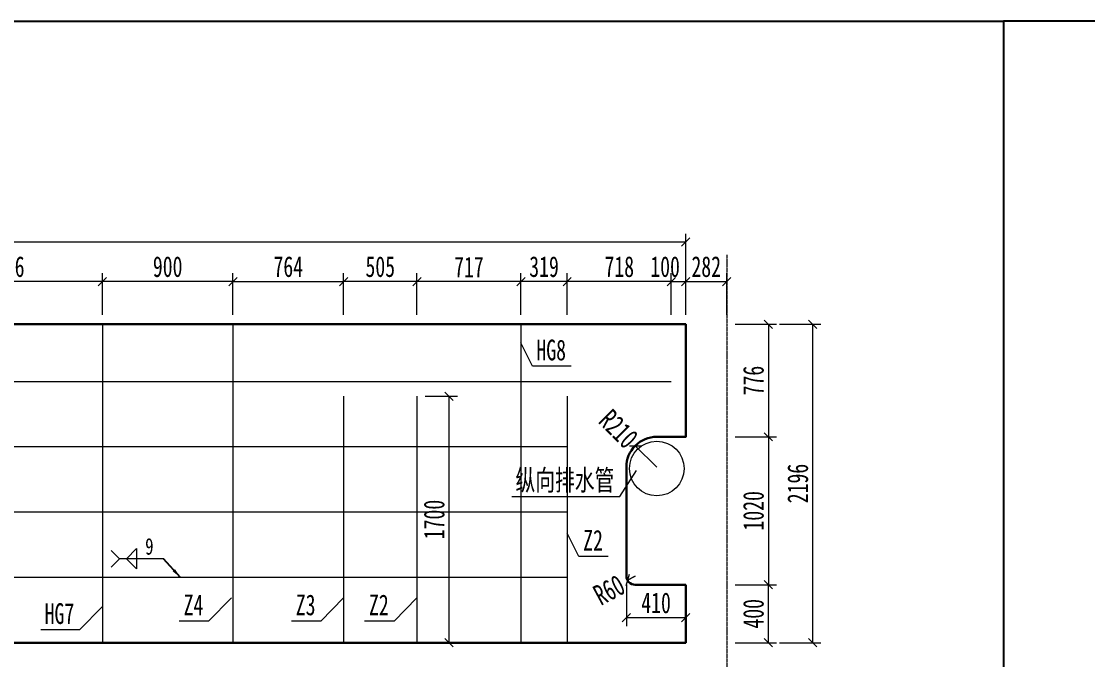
# Model space of a CAD drawing. Header units: millimetres. Extents: x -89049 to 410567, y -307459 to -100425.
# Drawn here: x 315793 to 323147, y -143036 to -138634 of the extents above; entities that cross this region are included whole.
import ezdxf
from ezdxf.enums import TextEntityAlignment as Align

# ---------------------------------------------------------------- set-up
doc = ezdxf.new("R2010")
doc.units = ezdxf.units.MM
doc.linetypes.add('CENTER2', pattern=[28.575, 19.05, -3.175, 3.175, -3.175])
doc.linetypes.add('DASHED', pattern=[0.75, 0.5, -0.25])
doc.layers.get('Defpoints').update_dxf_attribs({"color": 8})
for name, color, linetype, lineweight in [('Dim', 4, 'Continuous', 15), ('中心线', 2, 'CENTER2', 15), ('文字', 7, 'Continuous', 15), ('桥 构造粗实', 1, 'Continuous', 30), ('细实线', 4, 'Continuous', 15), ('虚线', 7, 'DASHED', 13)]:
    doc.layers.add(name, color=color, linetype=linetype, lineweight=lineweight)
doc.layers.add('Text', color=4, linetype='Continuous')
doc.styles.add('111', font='', dxfattribs={"width": 0.7})
doc.styles.add('BM_Dim', font='', dxfattribs={"width": 0.85})
doc.styles.add('SMEDI', font='', dxfattribs={"width": 0.75})
doc.styles.get("Standard").update_dxf_attribs({"font": ''})
doc.styles.get('111').set_extended_font_data('仿宋_GB2312')
doc.styles.get('BM_Dim').set_extended_font_data('仿宋_GB2312')
doc.styles.get('SMEDI').set_extended_font_data('仿宋_GB2312')
doc.styles.get('Standard').set_extended_font_data('仿宋_GB2312')
doc.dimstyles.new('200', dxfattribs={"dimscale": 0, "dimtxt": 2.5, "dimasz": 1, "dimexe": 1, "dimexo": 1, "dimgap": 0.6, "dimtad": 1, "dimdec": 0, "dimdsep": 46, "dimtxsty": '111', "dimblk": 'OBLIQUE', "dimcen": 0, "dimclrd": 4, "dimclre": 4, "dimclrt": 4, "dimadec": 1, "dimazin": 2, "dimtfac": 1, "dimtdec": 0, "dimtix": 1, "dimtmove": 2, "dimatfit": 3, "dimfxl": 4, "dimfxlon": 1, "dimtolj": 1, "dimlwd": -1, "dimlwe": -1, "dimarcsym": 0})
doc.dimstyles.new('MSteel_1.0_1.0', dxfattribs={"dimtxt": 3, "dimasz": 1.2, "dimexe": 1, "dimexo": 1, "dimgap": 1, "dimtad": 3, "dimtoh": 1, "dimdec": 0, "dimzin": 0, "dimdsep": 46, "dimtxsty": 'Standard', "dimblk": 'ARCHTICK', "dimcen": 0.09, "dimclrd": 3, "dimclre": 3, "dimadec": 0, "dimazin": 0, "dimtfac": 1, "dimtdec": 4, "dimtofl": 0, "dimtmove": 0, "dimatfit": 3, "dimfxl": 1, "dimtolj": 1, "dimtzin": 0, "dimarcsym": 0})

# ---------------------------------------------------------------- blocks, each defined once
blk = doc.blocks.new('_Oblique')
at = {"color": 0, "linetype": 'ByBlock', "lineweight": -2}
blk.add_line((-0.5, -0.5), (0.5, 0.5), dxfattribs=at)
blk = doc.blocks.new('*D4351')
at = {"layer": 'Defpoints', "color": 0, "transparency": 16777216}
for p in [(320375.7, -140428.6), (320275.9, -141223.8), (320375.7, -141223.8)]:
    blk.add_point(p, dxfattribs=at)
at = {"layer": '细实线', "color": 4, "transparency": 16777216}
for p, q in [((320275.9, -140657.2), (320275.9, -140371.5)), ((320375.7, -140657.2), (320375.7, -140371.5)), ((320275.9, -140428.6), (320375.7, -140428.6))]:
    blk.add_line(p, q, dxfattribs=at)
at = {"layer": '细实线', "color": 4, "transparency": 16777216, "xscale": 57.14285714285715, "yscale": 57.14285714285715, "zscale": 57.14285714285715, "rotation": 180}
blk.add_blockref('_Oblique', (320275.9, -140428.6), dxfattribs=at)
at = {"layer": '细实线', "color": 4, "transparency": 16777216, "xscale": 57.14285714285715, "yscale": 57.14285714285715, "zscale": 57.14285714285715}
blk.add_blockref('_Oblique', (320375.7, -140428.6), dxfattribs=at)
at = {"layer": '细实线', "color": 4, "transparency": 16777216, "insert": (320233.1, -140326.4), "char_height": 142.86, "attachment_point": 5, "style": '111'}
blk.add_mtext('\\A1;100', dxfattribs=at)
blk = doc.blocks.new('*D4352')
at = {"layer": 'Defpoints', "color": 0, "transparency": 16777216}
for p in [(319557.7, -140428.6), (319557.7, -141211.5), (320275.9, -141223.8)]:
    blk.add_point(p, dxfattribs=at)
at = {"layer": '细实线', "color": 4, "transparency": 16777216}
for p, q in [((319557.7, -140657.2), (319557.7, -140371.5)), ((320275.9, -140657.2), (320275.9, -140371.5)), ((320275.9, -140428.6), (319557.7, -140428.6))]:
    blk.add_line(p, q, dxfattribs=at)
at = {"layer": '细实线', "color": 4, "transparency": 16777216, "xscale": 57.14285714285715, "yscale": 57.14285714285715, "zscale": 57.14285714285715, "rotation": 180}
blk.add_blockref('_Oblique', (319557.7, -140428.6), dxfattribs=at)
at = {"layer": '细实线', "color": 4, "transparency": 16777216, "xscale": 57.14285714285715, "yscale": 57.14285714285715, "zscale": 57.14285714285715}
blk.add_blockref('_Oblique', (320275.9, -140428.6), dxfattribs=at)
at = {"layer": '细实线', "color": 4, "transparency": 16777216, "insert": (319916.8, -140326.4), "char_height": 142.86, "attachment_point": 5, "style": '111'}
blk.add_mtext('\\A1;718', dxfattribs=at)
blk = doc.blocks.new('*D4353')
at = {"layer": 'Defpoints', "color": 0, "transparency": 16777216}
for p in [(319238.5, -140428.6), (319238.5, -141087.6), (319557.7, -141211.5)]:
    blk.add_point(p, dxfattribs=at)
at = {"layer": '细实线', "color": 4, "transparency": 16777216}
for p, q in [((319238.5, -140657.2), (319238.5, -140371.5)), ((319557.7, -140657.2), (319557.7, -140371.5)), ((319557.7, -140428.6), (319238.5, -140428.6))]:
    blk.add_line(p, q, dxfattribs=at)
at = {"layer": '细实线', "color": 4, "transparency": 16777216, "xscale": 57.14285714285715, "yscale": 57.14285714285715, "zscale": 57.14285714285715, "rotation": 180}
blk.add_blockref('_Oblique', (319238.5, -140428.6), dxfattribs=at)
at = {"layer": '细实线', "color": 4, "transparency": 16777216, "xscale": 57.14285714285715, "yscale": 57.14285714285715, "zscale": 57.14285714285715}
blk.add_blockref('_Oblique', (319557.7, -140428.6), dxfattribs=at)
at = {"layer": '细实线', "color": 4, "transparency": 16777216, "insert": (319398.1, -140326.4), "char_height": 142.86, "attachment_point": 5, "style": '111'}
blk.add_mtext('\\A1;319', dxfattribs=at)
blk = doc.blocks.new('*D4354')
at = {"layer": 'Defpoints', "color": 0, "transparency": 16777216}
for p in [(318521, -140428.6), (318521, -140785.7), (319238.5, -140971.7)]:
    blk.add_point(p, dxfattribs=at)
at = {"layer": '细实线', "color": 4, "transparency": 16777216}
for p, q in [((318521, -140657.2), (318521, -140371.5)), ((319238.5, -140657.2), (319238.5, -140371.5)), ((319238.5, -140428.6), (318521, -140428.6))]:
    blk.add_line(p, q, dxfattribs=at)
at = {"layer": '细实线', "color": 4, "transparency": 16777216, "xscale": 57.14285714285715, "yscale": 57.14285714285715, "zscale": 57.14285714285715, "rotation": 180}
blk.add_blockref('_Oblique', (318521, -140428.6), dxfattribs=at)
at = {"layer": '细实线', "color": 4, "transparency": 16777216, "xscale": 57.14285714285715, "yscale": 57.14285714285715, "zscale": 57.14285714285715}
blk.add_blockref('_Oblique', (319238.5, -140428.6), dxfattribs=at)
at = {"layer": '细实线', "color": 4, "transparency": 16777216, "insert": (318879.8, -140327.9), "char_height": 142.86, "attachment_point": 5, "style": '111'}
blk.add_mtext('\\A1;717', dxfattribs=at)
blk = doc.blocks.new('*D4355')
at = {"layer": 'Defpoints', "color": 0, "transparency": 16777216}
for p in [(318016, -140428.6), (318016, -140773.7), (318521, -140785.7)]:
    blk.add_point(p, dxfattribs=at)
at = {"layer": '细实线', "color": 4, "transparency": 16777216}
for p, q in [((318016, -140657.2), (318016, -140371.5)), ((318521, -140657.2), (318521, -140371.5)), ((318521, -140428.6), (318016, -140428.6))]:
    blk.add_line(p, q, dxfattribs=at)
at = {"layer": '细实线', "color": 4, "transparency": 16777216, "xscale": 57.14285714285715, "yscale": 57.14285714285715, "zscale": 57.14285714285715, "rotation": 180}
blk.add_blockref('_Oblique', (318016, -140428.6), dxfattribs=at)
at = {"layer": '细实线', "color": 4, "transparency": 16777216, "xscale": 57.14285714285715, "yscale": 57.14285714285715, "zscale": 57.14285714285715}
blk.add_blockref('_Oblique', (318521, -140428.6), dxfattribs=at)
at = {"layer": '细实线', "color": 4, "transparency": 16777216, "insert": (318268.5, -140326.4), "char_height": 142.86, "attachment_point": 5, "style": '111'}
blk.add_mtext('\\A1;505', dxfattribs=at)
blk = doc.blocks.new('*D4356')
at = {"layer": 'Defpoints', "color": 0, "transparency": 16777216}
for p in [(316352.1, -140428.6), (316352.1, -140767.7), (317252.4, -140819.8)]:
    blk.add_point(p, dxfattribs=at)
at = {"layer": '细实线', "color": 4, "transparency": 16777216}
for p, q in [((316352.1, -140657.2), (316352.1, -140371.5)), ((317252.4, -140657.2), (317252.4, -140371.5)), ((317252.4, -140428.6), (316352.1, -140428.6))]:
    blk.add_line(p, q, dxfattribs=at)
at = {"layer": '细实线', "color": 4, "transparency": 16777216, "xscale": 57.14285714285715, "yscale": 57.14285714285715, "zscale": 57.14285714285715, "rotation": 180}
blk.add_blockref('_Oblique', (316352.1, -140428.6), dxfattribs=at)
at = {"layer": '细实线', "color": 4, "transparency": 16777216, "xscale": 57.14285714285715, "yscale": 57.14285714285715, "zscale": 57.14285714285715}
blk.add_blockref('_Oblique', (317252.4, -140428.6), dxfattribs=at)
at = {"layer": '细实线', "color": 4, "transparency": 16777216, "insert": (316802.3, -140326.4), "char_height": 142.86, "attachment_point": 5, "style": '111'}
blk.add_mtext('\\A1;900', dxfattribs=at)
blk = doc.blocks.new('*D4357')
at = {"layer": 'Defpoints', "color": 0, "transparency": 16777216}
for p in [(315006.4, -140428.6), (315006.4, -140791), (316352.1, -140767.7)]:
    blk.add_point(p, dxfattribs=at)
at = {"layer": '细实线', "color": 4, "transparency": 16777216}
for p, q in [((315006.4, -140657.2), (315006.4, -140371.5)), ((316352.1, -140657.2), (316352.1, -140371.5)), ((316352.1, -140428.6), (315006.4, -140428.6))]:
    blk.add_line(p, q, dxfattribs=at)
at = {"layer": '细实线', "color": 4, "transparency": 16777216, "xscale": 57.14285714285715, "yscale": 57.14285714285715, "zscale": 57.14285714285715, "rotation": 180}
blk.add_blockref('_Oblique', (315006.4, -140428.6), dxfattribs=at)
at = {"layer": '细实线', "color": 4, "transparency": 16777216, "xscale": 57.14285714285715, "yscale": 57.14285714285715, "zscale": 57.14285714285715}
blk.add_blockref('_Oblique', (316352.1, -140428.6), dxfattribs=at)
at = {"layer": '细实线', "color": 4, "transparency": 16777216, "insert": (315679.3, -140326.4), "char_height": 142.86, "attachment_point": 5, "style": '111'}
blk.add_mtext('\\A1;1346', dxfattribs=at)
blk = doc.blocks.new('*D4363')
at = {"layer": 'Defpoints', "color": 0, "transparency": 16777216}
for p in [(305092.9, -140155.9), (305092.9, -140796.8), (320375.7, -140777.9)]:
    blk.add_point(p, dxfattribs=at)
at = {"layer": '细实线', "color": 4, "transparency": 16777216}
for p, q in [((305092.9, -140384.5), (305092.9, -140098.8)), ((320375.7, -140384.5), (320375.7, -140098.8)), ((320375.7, -140155.9), (305092.9, -140155.9))]:
    blk.add_line(p, q, dxfattribs=at)
at = {"layer": '细实线', "color": 4, "transparency": 16777216, "xscale": 57.14285714285715, "yscale": 57.14285714285715, "zscale": 57.14285714285715, "rotation": 180}
blk.add_blockref('_Oblique', (305092.9, -140155.9), dxfattribs=at)
at = {"layer": '细实线', "color": 4, "transparency": 16777216, "xscale": 57.14285714285715, "yscale": 57.14285714285715, "zscale": 57.14285714285715}
blk.add_blockref('_Oblique', (320375.7, -140155.9), dxfattribs=at)
at = {"layer": '细实线', "color": 4, "transparency": 16777216, "insert": (312734.3, -140053.7), "char_height": 142.86, "attachment_point": 5, "style": '111'}
blk.add_mtext('\\A1;15283', dxfattribs=at)
blk = doc.blocks.new('*D4364')
at = {"layer": 'Defpoints', "color": 0, "transparency": 16777216}
for p in [(320657.7, -140428.6), (320375.7, -141223.8), (320657.7, -141223.8)]:
    blk.add_point(p, dxfattribs=at)
at = {"layer": '细实线', "color": 4, "transparency": 16777216}
for p, q in [((320375.7, -140657.2), (320375.7, -140371.5)), ((320657.7, -140657.2), (320657.7, -140371.5)), ((320375.7, -140428.6), (320657.7, -140428.6))]:
    blk.add_line(p, q, dxfattribs=at)
at = {"layer": '细实线', "color": 4, "transparency": 16777216, "xscale": 57.14285714285715, "yscale": 57.14285714285715, "zscale": 57.14285714285715, "rotation": 180}
blk.add_blockref('_Oblique', (320375.7, -140428.6), dxfattribs=at)
at = {"layer": '细实线', "color": 4, "transparency": 16777216, "xscale": 57.14285714285715, "yscale": 57.14285714285715, "zscale": 57.14285714285715}
blk.add_blockref('_Oblique', (320657.7, -140428.6), dxfattribs=at)
at = {"layer": '细实线', "color": 4, "transparency": 16777216, "insert": (320516.7, -140326.4), "char_height": 142.86, "attachment_point": 5, "style": '111'}
blk.add_mtext('\\A1;282', dxfattribs=at)
blk = doc.blocks.new('_ArchTick')
at = {"color": 0, "linetype": 'ByBlock', "const_width": 0.15}
blk.add_lwpolyline([(-0.5, -0.5), (0.5, 0.5)], dxfattribs=at)
blk = doc.blocks.new('角焊缝2')
at = {"layer": 'Dim'}
blk.add_line((-3138.01, 370.22), (-3132.7, 370.22), dxfattribs=at)
blk.add_lwpolyline([(-3134.75, 371.45), (-3134.75, 368.99), (-3133.52, 370.22)], close=True, dxfattribs=at)
blk.add_lwpolyline([(-3131.7, 369.22), (-3132.7, 370.22), (-3131.7, 371.22)], dxfattribs=at)
blk = doc.blocks.new('*D4395')
at = {"layer": 'Defpoints', "color": 0, "transparency": 16777216}
for p in [(318016, -140428.6), (317252.4, -140819.8), (318016, -140819.8)]:
    blk.add_point(p, dxfattribs=at)
at = {"layer": '细实线', "color": 4, "transparency": 16777216}
for p, q in [((317252.4, -140657.2), (317252.4, -140371.5)), ((318016, -140657.2), (318016, -140371.5)), ((317252.4, -140428.6), (318016, -140428.6))]:
    blk.add_line(p, q, dxfattribs=at)
at = {"layer": '细实线', "color": 4, "transparency": 16777216, "xscale": 57.14285714285715, "yscale": 57.14285714285715, "zscale": 57.14285714285715, "rotation": 180}
blk.add_blockref('_Oblique', (317252.4, -140428.6), dxfattribs=at)
at = {"layer": '细实线', "color": 4, "transparency": 16777216, "xscale": 57.14285714285715, "yscale": 57.14285714285715, "zscale": 57.14285714285715}
blk.add_blockref('_Oblique', (318016, -140428.6), dxfattribs=at)
at = {"layer": '细实线', "color": 4, "transparency": 16777216, "insert": (317634.2, -140326.4), "char_height": 142.86, "attachment_point": 5, "style": '111'}
blk.add_mtext('\\A1;764', dxfattribs=at)
blk = doc.blocks.new('*D4399')
at = {"layer": 'Defpoints', "color": 0, "transparency": 16777216}
for p in [(319965.7, -142354.5), (320375.7, -142519.2), (319965.7, -142746.9)]:
    blk.add_point(p, dxfattribs=at)
at = {"layer": '细实线', "color": 4, "transparency": 16777216}
for p, q in [((319965.7, -142518.4), (319965.7, -142804.1)), ((320375.7, -142576.4), (320375.7, -142804.1)), ((320375.7, -142746.9), (319965.7, -142746.9))]:
    blk.add_line(p, q, dxfattribs=at)
at = {"layer": '细实线', "color": 4, "transparency": 16777216, "xscale": 57.14285714285715, "yscale": 57.14285714285715, "zscale": 57.14285714285715, "rotation": 180}
blk.add_blockref('_Oblique', (319965.7, -142746.9), dxfattribs=at)
at = {"layer": '细实线', "color": 4, "transparency": 16777216, "xscale": 57.14285714285715, "yscale": 57.14285714285715, "zscale": 57.14285714285715}
blk.add_blockref('_Oblique', (320375.7, -142746.9), dxfattribs=at)
at = {"layer": '细实线', "color": 4, "transparency": 16777216, "insert": (320170.7, -142644.7), "char_height": 142.86, "attachment_point": 5, "style": '111'}
blk.add_mtext('\\A1;410', dxfattribs=at)
blk = doc.blocks.new('*D4400')
at = {"layer": 'Defpoints', "color": 0, "transparency": 16777216}
for p in [(319972.8, -142487.7), (320025.7, -142459.2)]:
    blk.add_point(p, dxfattribs=at)
at = {"layer": '细实线', "color": 4, "transparency": 16777216}
for p, q in [((319972.8, -142487.7), (320025.7, -142459.2)), ((320025.7, -142459.2), (319972.8, -142487.7))]:
    blk.add_line(p, q, dxfattribs=at)
at = {"layer": '细实线', "color": 4, "transparency": 16777216, "xscale": 57.14285714285715, "yscale": 57.14285714285715, "zscale": 57.14285714285715, "rotation": 208.2547155653454}
blk.add_blockref('_Oblique', (319972.8, -142487.7), dxfattribs=at)
at = {"layer": '细实线', "color": 4, "transparency": 16777216, "insert": (319846.8, -142555.4), "char_height": 142.86, "attachment_point": 5, "rotation": 28.25472, "style": '111'}
blk.add_mtext('\\A1;R60', dxfattribs=at)
blk = doc.blocks.new('*D4401')
at = {"layer": 'Defpoints', "color": 0, "transparency": 16777216}
for p in [(320027.3, -141560.6), (320175.7, -141709.2)]:
    blk.add_point(p, dxfattribs=at)
at = {"layer": '细实线', "color": 4, "transparency": 16777216}
for p in [(320027.3, -141560.6), (320175.7, -141709.2)]:
    blk.add_line(p, (320027.3, -141560.6), dxfattribs=at)
at = {"layer": '细实线', "color": 4, "transparency": 16777216, "xscale": 57.14285714285715, "yscale": 57.14285714285715, "zscale": 57.14285714285715, "rotation": 314.9358594257151}
blk.add_blockref('_Oblique', (320027.3, -141560.6), dxfattribs=at)
at = {"layer": '细实线', "color": 4, "transparency": 16777216, "insert": (319911.8, -141444.8), "char_height": 142.86, "attachment_point": 5, "rotation": 314.93586, "style": '111'}
blk.add_mtext('\\A1;R210', dxfattribs=at)
blk = doc.blocks.new('*D4402')
at = {"layer": 'Defpoints', "color": 0, "transparency": 16777216}
for p in [(320375.7, -142519.2), (320945, -142519.2), (320375.7, -142919.2)]:
    blk.add_point(p, dxfattribs=at)
at = {"layer": '细实线', "color": 4, "transparency": 16777216}
for p, q in [((320716.4, -142519.2), (321002.2, -142519.2)), ((320945, -142919.2), (320945, -142519.2)), ((320716.4, -142919.2), (321002.2, -142919.2))]:
    blk.add_line(p, q, dxfattribs=at)
at = {"layer": '细实线', "color": 4, "transparency": 16777216, "xscale": 57.14285714285715, "yscale": 57.14285714285715, "zscale": 57.14285714285715}
for p, rotation in [((320945, -142519.2), 90), ((320945, -142919.2), 270)]:
    blk.add_blockref('_Oblique', p, dxfattribs=dict(at, rotation=rotation))
at = {"layer": '细实线', "color": 4, "transparency": 16777216, "insert": (320842.8, -142719.2), "char_height": 142.86, "attachment_point": 5, "rotation": 90, "style": '111'}
blk.add_mtext('\\A1;400', dxfattribs=at)
blk = doc.blocks.new('*D4403')
at = {"layer": 'Defpoints', "color": 0, "transparency": 16777216}
for p in [(320375.7, -141499.2), (320375.7, -142519.2), (320945, -142519.2)]:
    blk.add_point(p, dxfattribs=at)
at = {"layer": '细实线', "color": 4, "transparency": 16777216}
for p, q in [((320716.4, -141499.2), (321002.2, -141499.2)), ((320945, -141499.2), (320945, -142519.2)), ((320716.4, -142519.2), (321002.2, -142519.2))]:
    blk.add_line(p, q, dxfattribs=at)
at = {"layer": '细实线', "color": 4, "transparency": 16777216, "xscale": 57.14285714285715, "yscale": 57.14285714285715, "zscale": 57.14285714285715}
for p, rotation in [((320945, -141499.2), 90), ((320945, -142519.2), 270)]:
    blk.add_blockref('_Oblique', p, dxfattribs=dict(at, rotation=rotation))
at = {"layer": '细实线', "color": 4, "transparency": 16777216, "insert": (320842.8, -142009.2), "char_height": 142.86, "attachment_point": 5, "rotation": 90, "style": '111'}
blk.add_mtext('\\A1;1020', dxfattribs=at)
blk = doc.blocks.new('*D4404')
at = {"layer": 'Defpoints', "color": 0, "transparency": 16777216}
for p in [(320375.7, -140722.9), (320375.7, -141499.2), (320945, -141499.2)]:
    blk.add_point(p, dxfattribs=at)
at = {"layer": '细实线', "color": 4, "transparency": 16777216}
for p, q in [((320716.4, -140722.9), (321002.2, -140722.9)), ((320945, -140722.9), (320945, -141499.2)), ((320716.4, -141499.2), (321002.2, -141499.2))]:
    blk.add_line(p, q, dxfattribs=at)
at = {"layer": '细实线', "color": 4, "transparency": 16777216, "xscale": 57.14285714285715, "yscale": 57.14285714285715, "zscale": 57.14285714285715}
for p, rotation in [((320945, -140722.9), 90), ((320945, -141499.2), 270)]:
    blk.add_blockref('_Oblique', p, dxfattribs=dict(at, rotation=rotation))
at = {"layer": '细实线', "color": 4, "transparency": 16777216, "insert": (320842.8, -141111.1), "char_height": 142.86, "attachment_point": 5, "rotation": 90, "style": '111'}
blk.add_mtext('\\A1;776', dxfattribs=at)
blk = doc.blocks.new('*D4405')
at = {"layer": 'Defpoints', "color": 0, "transparency": 16777216}
for p in [(320375.7, -140722.9), (321251, -140722.9), (320375.7, -142919.2)]:
    blk.add_point(p, dxfattribs=at)
at = {"layer": '细实线', "color": 4, "transparency": 16777216}
for p, q in [((321022.4, -140722.9), (321308.1, -140722.9)), ((321251, -142919.2), (321251, -140722.9)), ((321022.4, -142919.2), (321308.1, -142919.2))]:
    blk.add_line(p, q, dxfattribs=at)
at = {"layer": '细实线', "color": 4, "transparency": 16777216, "xscale": 57.14285714285715, "yscale": 57.14285714285715, "zscale": 57.14285714285715}
for p, rotation in [((321251, -140722.9), 90), ((321251, -142919.2), 270)]:
    blk.add_blockref('_Oblique', p, dxfattribs=dict(at, rotation=rotation))
at = {"layer": '细实线', "color": 4, "transparency": 16777216, "insert": (321148.7, -141821.1), "char_height": 142.86, "attachment_point": 5, "rotation": 90, "style": '111'}
blk.add_mtext('\\A1;2196', dxfattribs=at)
blk = doc.blocks.new('*D4422')
at = {"layer": 'Defpoints', "color": 0, "transparency": 16777216}
for p in [(318521, -141219.2), (318743, -141219.2), (318521, -142919.2)]:
    blk.add_point(p, dxfattribs=at)
at = {"layer": '细实线', "color": 4, "transparency": 16777216}
for p, q in [((318578.2, -141219.2), (318800.1, -141219.2)), ((318743, -142919.2), (318743, -141219.2)), ((318578.2, -142919.2), (318800.1, -142919.2))]:
    blk.add_line(p, q, dxfattribs=at)
at = {"layer": '细实线', "color": 4, "transparency": 16777216, "xscale": 57.14285714285715, "yscale": 57.14285714285715, "zscale": 57.14285714285715}
for p, rotation in [((318743, -141219.2), 90), ((318743, -142919.2), 270)]:
    blk.add_blockref('_Oblique', p, dxfattribs=dict(at, rotation=rotation))
at = {"layer": '细实线', "color": 4, "transparency": 16777216, "insert": (318640.7, -142069.2), "char_height": 142.86, "attachment_point": 5, "rotation": 90, "style": '111'}
blk.add_mtext('\\A1;1700', dxfattribs=at)

msp = doc.modelspace()

# ---------------------------------------------------------------- linework, layer by layer
at = {"layer": 'Defpoints'}
for points in [[(300566.6, -138634.1), (322566.6, -138634.1), (322566.6, -153251.3), (300566.6, -153251.3)], [(344566.6, -138634.1), (322566.6, -138634.1), (322566.6, -153251.3), (344566.6, -153251.3)]]:
    msp.add_lwpolyline(points, close=True, dxfattribs=at)
at = {"layer": '中心线', "ltscale": 0.3}
msp.add_line((320657.7, -140245.1), (320657.7, -151689.7), dxfattribs=at)
at = {"layer": '桥 构造粗实'}
msp.add_lwpolyline([(320375.7, -142519.2), (320025.7, -142519.2, -0.414214), (319965.7, -142459.2), (319965.7, -141709.2, -0.414214), (320175.7, -141499.2), (320375.7, -141499.2), (320375.7, -140722.9), (305092.9, -140722.9)], format="xyb", dxfattribs=at)
msp.add_lwpolyline([(305092.9, -142919.2), (320375.7, -142919.2), (320375.7, -142519.2)], dxfattribs=at)
at = {"layer": '细实线'}
for p, q in [((319318.4, -141012.2), (319238.5, -140851.7)), ((319586, -141012.2), (319318.4, -141012.2)), ((319637.5, -142324.3), (319557.7, -142163.7)), ((319840.3, -142324.3), (319637.5, -142324.3)), ((316194.5, -142829.9), (316352.1, -142669.4)), ((317085, -142769.9), (317242.7, -142609.4)), ((317858.4, -142769.9), (318016, -142609.4)), ((318363.4, -142769.9), (318521, -142609.4)), ((317085, -142769.9), (316882.3, -142769.9)), ((317858.4, -142769.9), (317655.6, -142769.9)), ((318363.4, -142769.9), (318160.6, -142769.9)), ((316194.5, -142829.9), (315926.8, -142829.9))]:
    msp.add_line(p, q, dxfattribs=at)
at = {"layer": '细实线', "elevation": 0}
msp.add_lwpolyline([(319174.8, -141909.6), (319921.9, -141909.6), (320036.7, -141731.8)], dxfattribs=at)
at = {"layer": '细实线', "color": 8}
msp.add_circle((320175.7, -141717.8), 188.5, dxfattribs=at)
at = {"layer": '虚线', "ltscale": 5}
for p, q in [((316352.1, -140722.9), (316352.1, -142919.2)), ((317252.4, -140722.9), (317252.4, -142919.2)), ((319238.5, -140722.9), (319238.5, -142919.2)), ((320275.9, -141119.2), (306392.9, -141119.2)), ((318016, -141219.2), (318016, -142919.2)), ((318521, -141219.2), (318521, -142919.2)), ((319557.7, -141219.2), (319557.7, -142919.2)), ((319557.7, -141569.2), (306392.9, -141569.2)), ((319557.7, -142019.2), (306392.9, -142019.2)), ((319557.7, -142469.2), (306392.9, -142469.2))]:
    msp.add_line(p, q, dxfattribs=at)

# ---------------------------------------------------------------- block references
at = {"layer": '细实线', "color": 8, "xscale": -57.1428571428572, "yscale": 57.1428571428572, "zscale": 57.1428571428572}
msp.add_blockref('角焊缝2', (137459.5, -163495.6), dxfattribs=at)

# ---------------------------------------------------------------- texts
at = {"layer": 'Text', "style": 'SMEDI', "width": 0.75}
msp.add_text('9', height=114.3, dxfattribs=at).set_placement((316646.9, -142254.5), align=Align.MIDDLE_LEFT)
at = {"layer": '文字', "style": 'BM_Dim', "width": 0.7}
for s, p in [('HG8', (319447.6, -141014.5)), ('纵向排水管', (319541.9, -141911.9)), ('Z2', (319736, -142326.6)), ('Z4', (316980.7, -142772.2)), ('Z3', (317754.1, -142772.2)), ('Z2', (318259, -142772.2)), ('HG7', (316056, -142832.2))]:
    msp.add_text(s, height=142.86, dxfattribs=at).set_placement(p, align=Align.BOTTOM_CENTER)

# ---------------------------------------------------------------- dimensions: what is measured, and where the dimension line sits
at = {"layer": '细实线'}
for base, p1, p2, angle, picture, middle in [((305092.9, -140155.9), (320375.7, -140777.9), (305092.9, -140796.8), 180, '*D4363', (312734.3, -140053.7)), ((315006.4, -140428.6), (316352.1, -140767.7), (315006.4, -140791), 180, '*D4357', (315679.3, -140326.4)), ((316352.1, -140428.6), (317252.4, -140819.8), (316352.1, -140767.7), 180, '*D4356', (316802.3, -140326.4)), ((318016, -140428.6), (318521, -140785.7), (318016, -140773.7), 180, '*D4355', (318268.5, -140326.4)), ((318521.0295, -140428.6347), (319238.482, -140971.7264), (318521.0295, -140785.7431), 180, '*D4354', (318879.7557, -140327.9398)), ((319238.5, -140428.6), (319557.7, -141211.5), (319238.5, -141087.6), 180, '*D4353', (319398.1, -140326.4)), ((319557.7, -140428.6), (320275.9, -141223.8), (319557.7, -141211.5), 180, '*D4352', (319916.8, -140326.4)), ((320657.7, -140428.6), (320375.7, -141223.8), (320657.7, -141223.8), 180, '*D4364', (320516.7, -140326.4)), ((320945, -141499.2), (320375.7, -140722.9), (320375.7, -141499.2), 270, '*D4404', (320842.8, -141111.1)), ((321251, -140722.9), (320375.7, -142919.2), (320375.7, -140722.9), 90, '*D4405', (321148.7, -141821.1)), ((318743, -141219.2), (318521, -142919.2), (318521, -141219.2), 90, '*D4422', (318640.7, -142069.2)), ((320945, -142519.2), (320375.7, -141499.2), (320375.7, -142519.2), 270, '*D4403', (320842.8, -142009.2)), ((319965.7, -142746.9), (320375.7, -142519.2), (319965.7, -142354.5), 180, '*D4399', (320170.7, -142644.7)), ((320945, -142519.2), (320375.7, -142919.2), (320375.7, -142519.2), 90, '*D4402', (320842.8, -142719.2))]:
    dim = msp.add_linear_dim(base=base, p1=p1, p2=p2, angle=angle, dimstyle='200', override={"dimscale": 57.142857, "dimblk": 'Oblique'}, dxfattribs=at)
    dim.commit()
    dim.dimension.update_dxf_attribs({"geometry": picture, "text_midpoint": middle})
dim = msp.add_linear_dim(base=(318016, -140428.6), p1=(317252.4, -140819.8), p2=(318016, -140819.8), dimstyle='200', override={"dimscale": 57.142857, "dimblk": 'Oblique'}, dxfattribs=at)
dim.commit()
dim.dimension.update_dxf_attribs({"geometry": '*D4395', "text_midpoint": (317634.2, -140326.4)})
dim = msp.add_linear_dim(base=(320375.7, -140428.6), p1=(320275.9, -141223.8), p2=(320375.7, -141223.8), angle=180, dimstyle='200', override={"dimscale": 57.142857, "dimblk": 'Oblique'}, dxfattribs=at)
dim.commit()
dim.dimension.update_dxf_attribs({"geometry": '*D4351', "text_midpoint": (320233.1, -140326.4), "dimtype": 160})
for center, mpoint, picture, middle in [((320175.7, -141709.2), (320027.3, -141560.6), '*D4401', (319911.8, -141444.8)), ((320025.7, -142459.2), (319972.8, -142487.7), '*D4400', (319846.8, -142555.4))]:
    dim = msp.add_radius_dim(center=center, mpoint=mpoint, dimstyle='200', override={"dimscale": 57.142857, "dimblk": 'Oblique'}, dxfattribs=at)
    dim.commit()
    dim.dimension.update_dxf_attribs({"geometry": picture, "text_midpoint": middle, "dimtype": 164})

# ---------------------------------------------------------------- leaders
at = {"layer": 'Dim'}
msp.add_leader([(316890.2, -142469.7), (316774.3, -142340)], dimstyle='MSteel_1.0_1.0', override={"dimscale": 57.142857, "dimclrd": 256}, dxfattribs=at)

doc.saveas('drawing.dxf')
